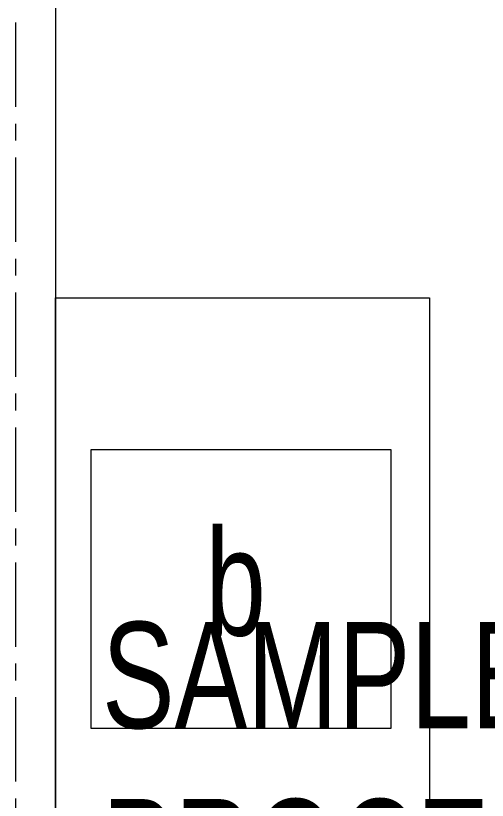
# Model space of a CAD drawing. Header units: millimetres. Extents: x 26027 to 581921, y 7230 to 233891.
# Drawn here: x 560549 to 561437, y 137268 to 138745 of the extents above; entities that cross this region are included whole.
import ezdxf

# ---------------------------------------------------------------- set-up
doc = ezdxf.new("R2010")
doc.units = ezdxf.units.MM
doc.header["$LTSCALE"] = 5
doc.linetypes.add('CENTER', pattern=[50.8, 31.75, -6.35, 6.35, -6.35])
for name, color, linetype, lineweight in [('72_EGR_BASE_TEXT', 7, 'Continuous', 5), ('Medical Equipment and Furniture', 163, 'Continuous', 0), ('Walls', 32, 'Continuous', 5)]:
    doc.layers.add(name, color=color, linetype=linetype, lineweight=lineweight)
doc.layers.add('axes', color=9, linetype='Continuous')
doc.styles.add('X3G_ENTITY_2587EA', font='swisscl.ttf', dxfattribs={"height": 200})

msp = doc.modelspace()

# ---------------------------------------------------------------- linework, layer by layer
at = {"layer": 'axes', "linetype": 'CENTER', "lineweight": 0}
msp.add_line((560548.8, 120285.6, 0), (560548.8, 146390.3, 0), dxfattribs=at)
msp.add_line((560548.8, 120285.6, 0), (560548.8, 146390.3, 0), dxfattribs=at)
at = {"layer": 'Medical Equipment and Furniture', "elevation": 0}
for points in [[(560623.8, 138214.1), (561328.2, 138214.1), (561328.2, 136294.1), (560623.8, 136294.1)], [(560691.2, 137929), (561254.9, 137929), (561254.9, 137403.7), (560691.2, 137403.7)]]:
    msp.add_lwpolyline(points, close=True, dxfattribs=at)
at = {"layer": 'Walls'}
msp.add_line((560623.8, 138895.3, 0), (560623.8, 135310.3, 0), dxfattribs=at)

# ---------------------------------------------------------------- texts
at = {"layer": '72_EGR_BASE_TEXT', "insert": (561394.7, 137604.2, 0), "char_height": 200, "attachment_point": 2, "style": 'X3G_ENTITY_2587EA'}
msp.add_mtext('\\pxql;SAMPLE \\PPROCESSING\\PLOGIN', dxfattribs=at)
at = {"layer": 'Medical Equipment and Furniture', "insert": (560963, 137778.6, 0), "char_height": 200, "attachment_point": 2, "style": 'X3G_ENTITY_2587EA'}
msp.add_mtext('b', dxfattribs=at)

doc.saveas('drawing.dxf')
